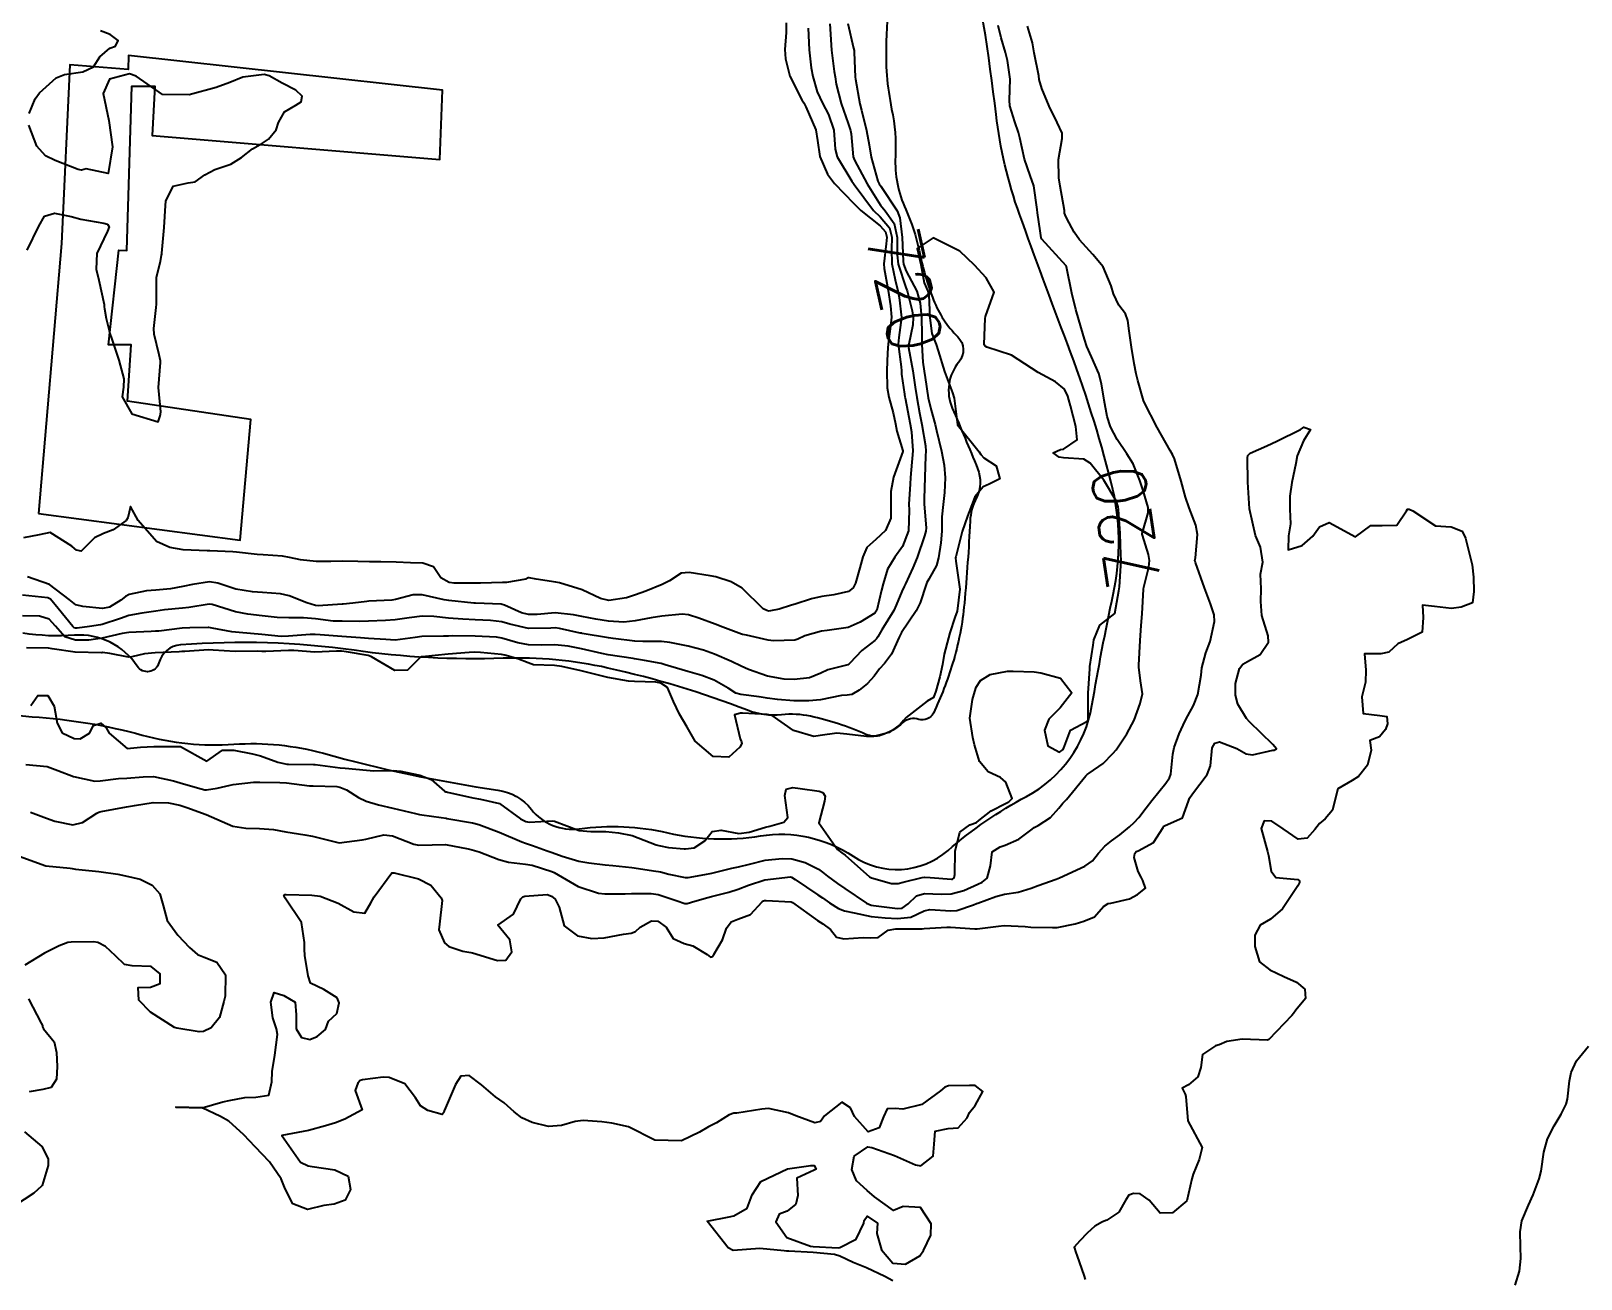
# Model space of a CAD drawing. Header units: metres. Extents: x 318500 to 325275, y 7408834 to 7428799.
# Drawn here: x 321527.2 to 321643.6, y 7416040.5 to 7416134.2 of the extents above; entities that cross this region are included whole.
import ezdxf
from ezdxf.enums import TextEntityAlignment as Align

# ---------------------------------------------------------------- set-up
doc = ezdxf.new("R2010")
doc.units = ezdxf.units.M
doc.header["$MEASUREMENT"] = 0
for name, color, linetype in [('Cotas', 45, 'Continuous'), ('Curvas de Nivel 1m', 11, 'Continuous'), ('Curvas de Nivel 5m', 15, 'Continuous'), ('Edificações', 30, 'Continuous'), ('Hidrografia', 140, 'Continuous')]:
    doc.layers.add(name, color=color, linetype=linetype)
doc.styles.add('Style-STANDARD', font='STANDARD.shx')

msp = doc.modelspace()

# ---------------------------------------------------------------- linework, layer by layer
at = {"layer": 'Curvas de Nivel 1m', "flags": 128}
for points, elevation in [([(321583.9, 7416134.8), (321583.88, 7416134.07), (321583.8, 7416132.8), (321583.83, 7416132.09), (321584.16, 7416130.8), (321585.07, 7416129.02), (321585.21, 7416128.79), (321585.37, 7416128.49), (321586.11, 7416126.77), (321586.25, 7416125.98), (321586.41, 7416124.77), (321587, 7416123.44), (321587.53, 7416122.75), (321588.97, 7416121.23), (321589.5, 7416120.72), (321590.95, 7416119.56), (321591.34, 7416119.1), (321591.44, 7416118.7), (321591.41, 7416118.22), (321591.23, 7416116.71), (321591.24, 7416116.37), (321591.55, 7416114.7), (321591.73, 7416113.56), (321591.81, 7416112.7), (321591.7, 7416111.84), (321591.54, 7416110.7), (321591.5, 7416110.02), (321591.45, 7416108.7), (321591.48, 7416107.4), (321591.61, 7416106.7), (321591.92, 7416105.53), (321592.1, 7416104.69), (321592.2, 7416104.15), (321592.66, 7416102.68), (321592.66, 7416102.62), (321591.95, 7416100.69), (321591.75, 7416099.63), (321591.75, 7416098.69), (321591.74, 7416097.61), (321591.36, 7416096.7), (321590.63, 7416096.02), (321589.94, 7416095.41), (321589.64, 7416094.72), (321589.43, 7416093.9), (321589.09, 7416092.73), (321588.92, 7416092.39), (321588.58, 7416092.11), (321587.47, 7416091.86), (321586.57, 7416091.73), (321585.78, 7416091.56), (321584.57, 7416091.17), (321584.28, 7416091.08), (321583.36, 7416090.8), (321582.71, 7416090.66), (321582.56, 7416090.65), (321582.43, 7416090.68), (321582.17, 7416090.82), (321580.58, 7416092.36), (321579.77, 7416092.85), (321578.6, 7416093.21), (321578.19, 7416093.28), (321576.6, 7416093.54), (321576, 7416093.5), (321575.13, 7416092.91), (321574.78, 7416092.73), (321574.59, 7416092.65), (321573.36, 7416092.15), (321572.57, 7416091.86), (321571.89, 7416091.64), (321570.57, 7416091.43), (321569.95, 7416091.59), (321568.58, 7416092.25), (321566.86, 7416092.76), (321566.59, 7416092.81), (321565.13, 7416093.04), (321564.59, 7416093.14), (321564.51, 7416093.13), (321564.35, 7416093.05), (321562.89, 7416092.78), (321562.59, 7416092.78), (321560.94, 7416092.74), (321560.58, 7416092.73), (321558.97, 7416092.74), (321558.59, 7416092.8), (321557.97, 7416093.14), (321557.41, 7416093.96), (321556.6, 7416094.24), (321555.69, 7416094.26), (321554.6, 7416094.32), (321553.46, 7416094.34), (321552.6, 7416094.33), (321551.74, 7416094.36), (321550.6, 7416094.38), (321549.71, 7416094.36), (321548.6, 7416094.37), (321547.41, 7416094.48), (321546.6, 7416094.67), (321546.08, 7416094.77), (321544.61, 7416094.87), (321544.17, 7416094.89), (321542.61, 7416095.06), (321542.35, 7416095.09), (321540.61, 7416095.18), (321540.42, 7416095.18), (321538.61, 7416095.25), (321537.6, 7416095.41), (321536.62, 7416095.86), (321535.24, 7416097.44), (321534.66, 7416098.49), (321534.45, 7416097.64), (321534.34, 7416097.45), (321533.36, 7416096.74), (321532.62, 7416096.46), (321531.96, 7416096.15), (321531.31, 7416095.49), (321530.96, 7416095.15), (321530.61, 7416095.22), (321530.45, 7416095.34), (321530.26, 7416095.51), (321528.63, 7416096.54), (321527.79, 7416096.38), (321526.62, 7416096.15)], 723), ([(321587.18, 7416134.73), (321587.3, 7416132.76), (321587.5, 7416131.15), (321587.56, 7416130.75), (321587.65, 7416130.19), (321588.02, 7416128.75), (321588.55, 7416127.24), (321588.72, 7416126.73), (321588.77, 7416126.47), (321588.93, 7416124.73), (321589.02, 7416124.49), (321589.98, 7416122.72), (321590.97, 7416121.12), (321591.32, 7416120.7), (321592, 7416119.74), (321592.22, 7416118.69), (321592.23, 7416117.38), (321592.3, 7416116.69), (321592.88, 7416114.94), (321592.98, 7416114.68), (321593.36, 7416113.17), (321593.42, 7416112.67), (321593.4, 7416112.13), (321593.09, 7416110.68), (321593.08, 7416110.42), (321593.39, 7416108.67), (321593.57, 7416107.45), (321593.69, 7416106.67), (321593.9, 7416105.52), (321594.07, 7416104.66), (321594.34, 7416103.04), (321594.37, 7416102.66), (321594.36, 7416102.29), (321594.3, 7416100.66), (321594.24, 7416099.09), (321594.25, 7416098.66), (321594.4, 7416096.9), (321594.38, 7416096.65), (321594.28, 7416096.3), (321593.73, 7416094.66), (321593.4, 7416093.88), (321592.84, 7416092.68), (321592.76, 7416092.5), (321592.58, 7416092.11), (321592.16, 7416091.09), (321591.97, 7416090.69), (321591.08, 7416089.24), (321590.77, 7416088.71), (321590.68, 7416088.57), (321590.54, 7416088.43), (321589.56, 7416087.68), (321588.66, 7416086.73), (321588.59, 7416086.65), (321588.51, 7416086.61), (321587.03, 7416086.23), (321586.5, 7416085.99), (321585.63, 7416085.64), (321584.49, 7416085.52), (321583.74, 7416085.54), (321582.49, 7416085.76), (321581.06, 7416086.27), (321580.51, 7416086.51), (321579.79, 7416086.85), (321578.52, 7416087.42), (321577.69, 7416087.71), (321576.53, 7416088), (321575.16, 7416088.28), (321574.53, 7416088.35), (321573.12, 7416088.35), (321572.53, 7416088.39), (321570.9, 7416088.6), (321570.54, 7416088.65), (321568.57, 7416088.97), (321568.54, 7416088.98), (321568.43, 7416089), (321566.86, 7416089.35), (321566.54, 7416089.38), (321566.21, 7416089.36), (321564.54, 7416089.34), (321563.13, 7416089.67), (321562.54, 7416089.84), (321561.69, 7416089.94), (321560.54, 7416089.99), (321559.62, 7416090.04), (321558.54, 7416090.12), (321557.44, 7416090.25), (321556.55, 7416090.27), (321555.59, 7416090.13), (321554.54, 7416089.98), (321553.81, 7416089.93), (321552.54, 7416089.88), (321551.89, 7416089.87), (321550.54, 7416089.88), (321549.88, 7416089.9), (321548.54, 7416090.06), (321547.66, 7416090.15), (321546.54, 7416090.15), (321545.68, 7416090.17), (321544.54, 7416090.3), (321543.46, 7416090.41), (321542.55, 7416090.6), (321540.78, 7416091.15), (321540.56, 7416091.17), (321539.03, 7416090.92), (321538.55, 7416090.86), (321537.22, 7416090.74), (321536.55, 7416090.64), (321535.5, 7416090.49), (321534.54, 7416090.31), (321533.9, 7416090.1), (321532.53, 7416089.64), (321532.4, 7416089.61), (321531.58, 7416089.49), (321530.66, 7416089.37), (321530.53, 7416089.36), (321530.42, 7416089.4), (321530.32, 7416089.5), (321529.23, 7416090.84), (321528.65, 7416091.53), (321528.56, 7416091.6), (321528.46, 7416091.64), (321526.56, 7416091.83)], 721), ([(321585.54, 7416134.39), (321585.62, 7416132.78), (321585.76, 7416131.43), (321585.88, 7416130.78), (321586.23, 7416129.63), (321586.61, 7416128.77), (321587.06, 7416127.93), (321587.48, 7416126.75), (321587.58, 7416125.31), (321587.71, 7416124.75), (321588.81, 7416122.91), (321588.94, 7416122.73), (321588.99, 7416122.66), (321590.44, 7416120.72), (321590.96, 7416120.23), (321591.66, 7416119.41), (321591.83, 7416118.7), (321591.81, 7416117.82), (321591.82, 7416116.7), (321592.08, 7416115.5), (321592.28, 7416114.69), (321592.37, 7416114.19), (321592.55, 7416112.68), (321592.35, 7416111.18), (321592.3, 7416110.69), (321592.52, 7416108.97), (321592.54, 7416108.68), (321592.55, 7416108.44), (321592.78, 7416106.93), (321592.81, 7416106.71), (321592.81, 7416106.68), (321592.82, 7416106.64), (321593.2, 7416104.67), (321593.3, 7416104.11), (321593.41, 7416102.67), (321593.27, 7416101.24), (321593.22, 7416100.67), (321593.19, 7416100.17), (321593.1, 7416098.67), (321593.12, 7416098.22), (321593.08, 7416096.67), (321592.63, 7416095.5), (321592.04, 7416094.69), (321591.51, 7416093.79), (321591.17, 7416092.7), (321591.06, 7416092.22), (321590.7, 7416090.71), (321590.56, 7416090.49), (321589.45, 7416089.82), (321588.55, 7416089.42), (321586.98, 7416089.19), (321586.54, 7416089.13), (321585.29, 7416088.78), (321584.77, 7416088.55), (321584.54, 7416088.47), (321582.94, 7416088.4), (321582.53, 7416088.45), (321580.92, 7416088.83), (321580.6, 7416088.9), (321580.54, 7416088.91), (321579.13, 7416089.44), (321578.55, 7416089.66), (321577.32, 7416090.12), (321576.55, 7416090.37), (321576.08, 7416090.42), (321574.55, 7416090.26), (321573.76, 7416090.14), (321572.55, 7416089.91), (321571.69, 7416089.82), (321570.55, 7416089.88), (321569.6, 7416090.03), (321568.55, 7416090.23), (321567.91, 7416090.37), (321566.55, 7416090.52), (321565.2, 7416090.4), (321564.55, 7416090.38), (321564.01, 7416090.51), (321562.73, 7416091.08), (321562.56, 7416091.15), (321562.48, 7416091.17), (321560.56, 7416091.24), (321560.43, 7416091.25), (321558.56, 7416091.43), (321558.2, 7416091.5), (321556.57, 7416091.86), (321555.88, 7416091.86), (321554.56, 7416091.51), (321554.29, 7416091.46), (321552.56, 7416091.38), (321552.4, 7416091.37), (321551.34, 7416091.23), (321550.63, 7416091.16), (321550.56, 7416091.16), (321548.76, 7416091.05), (321548.56, 7416091.07), (321547.9, 7416091.27), (321546.57, 7416091.8), (321545.93, 7416091.94), (321544.57, 7416092.04), (321543.81, 7416092.09), (321542.57, 7416092.29), (321541.21, 7416092.74), (321540.58, 7416092.84), (321539.32, 7416092.65), (321538.58, 7416092.48), (321537.67, 7416092.32), (321536.57, 7416092.22), (321535.85, 7416092.16), (321534.57, 7416091.9), (321534.27, 7416091.75), (321533.93, 7416091.46), (321533.09, 7416090.94), (321532.55, 7416090.83), (321531.07, 7416090.98), (321530.55, 7416091.12), (321530.06, 7416091.51), (321528.58, 7416092.64), (321526.92, 7416093.22)], 722), ([(321527.05, 7416127.99), (321527.51, 7416129.1), (321527.83, 7416129.55), (321529.08, 7416130.66), (321529.69, 7416130.92), (321531.09, 7416131.12), (321531.89, 7416131.5), (321532.35, 7416132.24), (321533.11, 7416132.9), (321533.53, 7416133.06), (321533.74, 7416133.47), (321533.13, 7416133.93), (321532.41, 7416134.21)], 723), ([(321527.15, 7416075.55), (321528.34, 7416075.09), (321528.98, 7416074.88), (321530.34, 7416074.61), (321531.05, 7416074.78), (321532.14, 7416075.48), (321532.27, 7416075.56), (321532.35, 7416075.57), (321532.46, 7416075.59), (321534.35, 7416075.94), (321534.96, 7416076.05), (321536.36, 7416076.27), (321537.51, 7416076.26), (321538.36, 7416076.08), (321538.88, 7416075.91), (321540.35, 7416075.37), (321542.34, 7416074.5), (321543.33, 7416074.34), (321544.34, 7416074.32), (321545.4, 7416074.24), (321546.33, 7416074.08), (321547.75, 7416073.85), (321548.33, 7416073.76), (321550.32, 7416073.24), (321552.06, 7416073.48), (321552.32, 7416073.53), (321553.68, 7416073.84), (321554.33, 7416073.77), (321555.94, 7416073.16), (321556.32, 7416073.08), (321558.32, 7416073.13), (321560.02, 7416072.81), (321560.32, 7416072.73), (321560.84, 7416072.57), (321562.31, 7416072.01), (321563.03, 7416071.79), (321564.31, 7416071.66), (321564.83, 7416071.57), (321566.3, 7416071.1), (321566.48, 7416071.02), (321568.28, 7416069.98), (321569.79, 7416069.46), (321570.28, 7416069.41), (321571.79, 7416069.43), (321572.28, 7416069.45), (321573.75, 7416069.45), (321574.28, 7416069.36), (321575.71, 7416068.9), (321576.27, 7416068.7), (321576.46, 7416068.69), (321577.03, 7416068.88), (321578, 7416069.14), (321578.28, 7416069.21), (321579.59, 7416069.54), (321580.28, 7416069.76), (321581.05, 7416070.07), (321582.29, 7416070.48), (321584.21, 7416070.69), (321584.3, 7416070.67), (321584.56, 7416070.51), (321586.28, 7416069.34), (321586.63, 7416069.11), (321587.15, 7416068.75), (321587.83, 7416068.31), (321588.26, 7416068.14), (321588.99, 7416067.99), (321590.26, 7416067.71), (321591.33, 7416067.62), (321592.25, 7416067.57), (321593.24, 7416067.68), (321594.26, 7416068.14), (321594.67, 7416068.24), (321596.26, 7416068.15), (321596.71, 7416068.18), (321597.95, 7416068.6), (321598.18, 7416068.69), (321598.27, 7416068.72), (321599.64, 7416069.22), (321600.28, 7416069.4), (321601.3, 7416069.55), (321602.29, 7416069.84), (321602.8, 7416070.04), (321604.17, 7416070.52), (321604.3, 7416070.58), (321604.41, 7416070.62), (321606.31, 7416071.5), (321606.9, 7416071.9), (321607.35, 7416072.48), (321607.81, 7416073), (321608.33, 7416073.39), (321608.94, 7416073.86), (321609.66, 7416074.45), (321610.02, 7416074.78), (321610.36, 7416075.16), (321610.92, 7416075.88), (321611.34, 7416076.43), (321612.39, 7416077.74), (321612.67, 7416078.14), (321612.77, 7416078.41), (321612.93, 7416079.9), (321613.03, 7416080.4), (321613.41, 7416081.44), (321613.86, 7416082.4), (321614.06, 7416082.79), (321614.47, 7416083.55), (321614.8, 7416084.39), (321615.05, 7416085.83), (321615.1, 7416086.38), (321615.39, 7416087.51), (321615.73, 7416088.37), (321616.06, 7416089.87), (321616.02, 7416090.37), (321615.76, 7416091.18), (321615.3, 7416092.38), (321614.62, 7416094.28), (321614.59, 7416094.39), (321614.58, 7416094.43), (321614.62, 7416094.63), (321614.78, 7416096.39), (321614.65, 7416097.09), (321614.15, 7416098.4), (321613.88, 7416099.2), (321613.55, 7416100.4), (321613.05, 7416102.08), (321612.9, 7416102.41), (321612.72, 7416102.71), (321611.74, 7416104.43), (321610.78, 7416106.32), (321610.73, 7416106.44), (321610.3, 7416107.95), (321610.17, 7416108.45), (321610.02, 7416109.24), (321609.83, 7416110.45), (321609.64, 7416111.67), (321609.55, 7416112.46), (321609.36, 7416112.95), (321608.87, 7416113.62), (321608.47, 7416114.47), (321608.3, 7416115.07), (321607.7, 7416116.48), (321606.92, 7416117.4), (321605.91, 7416118.51), (321605.52, 7416119.09), (321604.96, 7416120.12), (321604.83, 7416120.39), (321604.8, 7416120.52), (321604.78, 7416120.71), (321604.47, 7416122.53), (321604.36, 7416123.17), (321604.35, 7416124.53), (321604.62, 7416126.11), (321604.61, 7416126.53), (321604.25, 7416127.33), (321603.65, 7416128.54), (321603.09, 7416129.87), (321602.89, 7416130.55), (321602.85, 7416130.81), (321602.52, 7416132.56), (321602.38, 7416133.31), (321602.01, 7416134.56)], 721), ([(321526.91, 7416117.74), (321527.77, 7416119.55), (321528.2, 7416120.28), (321528.94, 7416120.52), (321530.2, 7416120.26), (321530.94, 7416120.07), (321532.66, 7416119.76), (321532.93, 7416119.68), (321533.05, 7416119.48), (321532.93, 7416119.17), (321532.12, 7416117.49), (321532.08, 7416116.3), (321532.28, 7416115.49), (321532.67, 7416113.67), (321532.69, 7416113.48), (321532.7, 7416113.34), (321532.84, 7416112.61), (321533.06, 7416111.71), (321533.11, 7416111.48), (321533.25, 7416111.05), (321533.79, 7416109.47), (321534.16, 7416108.07), (321534.14, 7416107.46), (321534.02, 7416106.72), (321534.75, 7416105.45), (321536.74, 7416104.86), (321536.89, 7416105.29), (321536.92, 7416105.43), (321536.94, 7416105.61), (321536.77, 7416107.43), (321536.92, 7416109.3), (321536.91, 7416109.43), (321536.81, 7416109.87), (321536.44, 7416111.43), (321536.4, 7416111.86), (321536.58, 7416113.43), (321536.6, 7416113.68), (321536.6, 7416115.43), (321536.62, 7416115.7), (321536.9, 7416116.88), (321536.99, 7416117.35), (321537, 7416117.43), (321537, 7416117.52), (321537.19, 7416119.43), (321537.29, 7416121.09), (321537.32, 7416121.42), (321537.85, 7416122.55), (321538.98, 7416122.8), (321539.51, 7416122.86), (321540.25, 7416123.38), (321540.99, 7416123.8), (321542.18, 7416124.18), (321543, 7416124.7), (321543.81, 7416125.34), (321544.57, 7416125.78), (321545.02, 7416126.08), (321545.59, 7416126.76), (321545.78, 7416127.31), (321546.22, 7416128.13), (321547.06, 7416128.63), (321547.48, 7416128.87), (321547.54, 7416129.29), (321547.07, 7416129.74), (321546.05, 7416130.28), (321545.08, 7416130.81), (321544.69, 7416130.93), (321543.08, 7416130.72), (321542.11, 7416130.33), (321541.08, 7416129.94), (321539.07, 7416129.4), (321537.07, 7416129.43), (321535.08, 7416130.79), (321534.59, 7416130.96), (321533.08, 7416130.57), (321532.61, 7416129.49), (321533.04, 7416127.48), (321533.31, 7416125.48), (321532.99, 7416123.48), (321531.33, 7416123.84), (321530.99, 7416123.75), (321530.72, 7416123.78), (321529, 7416124.47), (321528.27, 7416124.81), (321527.63, 7416125.55), (321527.03, 7416127.13)], 723), ([(321527.17, 7416083.55), (321527.69, 7416084.31), (321528.46, 7416084.3), (321528.93, 7416083.52), (321529.15, 7416082.24), (321529.53, 7416081.51), (321530.42, 7416081.08), (321530.87, 7416081.05), (321531.58, 7416081.49), (321531.87, 7416082.05), (321532.44, 7416082.23), (321532.83, 7416081.87), (321533.06, 7416081.47), (321534.41, 7416080.34), (321535.42, 7416080.43), (321536.42, 7416080.47), (321537.35, 7416080.48), (321538.42, 7416080.48), (321540.4, 7416079.37), (321541.57, 7416080.2), (321542.41, 7416080.21), (321543.81, 7416079.93), (321544.41, 7416079.79), (321545.73, 7416079.3), (321546.4, 7416079.16), (321546.53, 7416079.15), (321548.4, 7416079.14), (321548.52, 7416079.14), (321550.39, 7416078.89), (321550.78, 7416078.85), (321552.39, 7416078.7), (321552.93, 7416078.66), (321554.39, 7416078.67), (321554.95, 7416078.62), (321556.39, 7416078.33), (321557.24, 7416078), (321558.24, 7416077.13), (321558.33, 7416077.08), (321558.38, 7416077.07), (321558.45, 7416077.06), (321560.37, 7416076.64), (321560.93, 7416076.53), (321562.37, 7416076.2), (321563.93, 7416075.06), (321564.35, 7416074.85), (321564.59, 7416074.8), (321566.35, 7416074.9), (321566.5, 7416074.87), (321568.34, 7416074.17), (321569.23, 7416074.1), (321570.34, 7416074.09), (321571.3, 7416073.99), (321572.33, 7416073.81), (321574.13, 7416073.11), (321574.32, 7416073.04), (321575.06, 7416072.91), (321576.22, 7416072.8), (321576.32, 7416072.79), (321576.99, 7416072.88), (321577.79, 7416073.4), (321578.34, 7416074.09), (321579, 7416074.2), (321580.34, 7416073.95), (321581.11, 7416074.06), (321582.34, 7416074.43), (321582.66, 7416074.49), (321583.71, 7416074.8), (321584.01, 7416075.14), (321583.78, 7416076.8), (321583.9, 7416077.28), (321584.39, 7416077.4), (321584.94, 7416077.34), (321586.38, 7416077.12), (321586.65, 7416077.02), (321586.83, 7416076.75), (321586.76, 7416076.37), (321586.35, 7416074.76), (321587.75, 7416072.74), (321588.08, 7416072.49), (321588.32, 7416072.32), (321590.14, 7416070.71), (321590.3, 7416070.63), (321591.81, 7416070.2), (321592.29, 7416070.19), (321592.67, 7416070.3), (321594.09, 7416070.65), (321594.3, 7416070.68), (321594.7, 7416070.65), (321596.3, 7416070.52), (321596.39, 7416070.53), (321596.5, 7416070.63), (321596.55, 7416070.88), (321596.58, 7416072.63), (321596.93, 7416074.04), (321597.68, 7416074.61), (321598.18, 7416074.77), (321598.35, 7416074.93), (321599.29, 7416075.66), (321600.37, 7416076.2), (321600.61, 7416076.33), (321600.86, 7416076.57), (321600.39, 7416077.81), (321599.98, 7416078.16), (321599.05, 7416078.59), (321598.41, 7416079.36), (321598.03, 7416080.61), (321597.9, 7416081.15), (321597.67, 7416082.61), (321597.87, 7416084), (321598.05, 7416084.61), (321598.16, 7416084.93), (321598.49, 7416085.43), (321599.2, 7416085.89), (321600.5, 7416086.13), (321600.93, 7416086.14), (321602.5, 7416086.08), (321603.02, 7416086.02), (321604.5, 7416085.62), (321605.35, 7416084.51), (321604.47, 7416083.39), (321603.62, 7416082.53), (321603.28, 7416081.7), (321603.53, 7416080.53), (321604.42, 7416080.06), (321604.69, 7416080.26), (321604.79, 7416080.51), (321605.25, 7416081.71), (321606.46, 7416082.36), (321606.54, 7416082.41), (321606.56, 7416082.49), (321606.56, 7416084.41), (321606.56, 7416084.49), (321606.68, 7416086.32), (321606.69, 7416086.49), (321606.93, 7416088.09), (321607, 7416088.49), (321607.45, 7416089.59), (321608.56, 7416090.47), (321608.88, 7416092.17), (321608.91, 7416092.47), (321609.03, 7416094.05), (321609.04, 7416094.46), (321609.03, 7416094.87), (321608.97, 7416096.47), (321608.85, 7416098.28), (321608.83, 7416098.47), (321608.68, 7416098.91), (321607.73, 7416100.48), (321606.71, 7416101.76), (321606.25, 7416102.04), (321604.72, 7416102.15), (321604.38, 7416102.19), (321603.94, 7416102.53), (321604.48, 7416102.77), (321604.72, 7416102.81), (321605.75, 7416103.49), (321605.63, 7416104.51), (321605.24, 7416106.05), (321605.12, 7416106.51), (321605.04, 7416106.78), (321604.79, 7416107.31), (321604.12, 7416107.85), (321602.8, 7416108.55), (321600.82, 7416109.85), (321598.96, 7416110.46), (321598.83, 7416110.53), (321598.77, 7416110.6), (321598.76, 7416110.67), (321598.82, 7416112.6), (321598.86, 7416112.76), (321599.5, 7416114.59), (321598.9, 7416115.67), (321598.02, 7416116.61), (321596.93, 7416117.67), (321594.94, 7416118.65), (321593.72, 7416117.87), (321594.01, 7416116.66), (321594.26, 7416115.29), (321594.53, 7416114.66), (321594.6, 7416114.38), (321594.68, 7416112.65), (321594.84, 7416111.47), (321595.15, 7416110.65), (321595.3, 7416110.17), (321595.77, 7416108.64), (321596.39, 7416107.03), (321596.5, 7416106.63), (321596.75, 7416104.63), (321598.37, 7416102.61), (321598.51, 7416102.4), (321598.72, 7416102.15), (321599.66, 7416101.54), (321599.94, 7416100.58), (321599.12, 7416100.16), (321598.69, 7416099.97), (321598.06, 7416099.23), (321597.82, 7416098.61), (321597.51, 7416097.76), (321597.11, 7416096.62), (321596.62, 7416094.71), (321596.61, 7416094.64), (321596.62, 7416094.39), (321596.89, 7416092.63), (321596.93, 7416092.28), (321596.72, 7416090.63), (321596.56, 7416090.16), (321596.17, 7416089.01), (321596.07, 7416088.63), (321595.76, 7416087.4), (321595.63, 7416086.64), (321595.42, 7416085.72), (321595.13, 7416084.64), (321594.96, 7416084.16), (321594.47, 7416083.88), (321592.89, 7416082.67), (321592.69, 7416082.44), (321592.45, 7416082.12), (321591.62, 7416081.52), (321590.44, 7416081.24), (321589.92, 7416081.23), (321588.44, 7416081.4), (321587.7, 7416081.48), (321586.44, 7416081.31), (321585.96, 7416081.24), (321584.44, 7416081.67), (321582.83, 7416082.81), (321582.46, 7416082.88), (321580.61, 7416082.98), (321580.46, 7416082.98), (321580.02, 7416082.85), (321580.43, 7416081.05), (321580.54, 7416080.84), (321580.57, 7416080.7), (321580.42, 7416080.43), (321579.58, 7416079.69), (321578.41, 7416079.72), (321577.05, 7416080.88), (321576.45, 7416081.92), (321575.89, 7416082.9), (321575.42, 7416083.85), (321574.98, 7416084.91), (321574.48, 7416085.23), (321574.11, 7416085.3), (321572.49, 7416085.35), (321572.06, 7416085.38), (321570.49, 7416085.65), (321569.6, 7416085.88), (321568.5, 7416086.15), (321567.04, 7416086.49), (321566.5, 7416086.56), (321564.93, 7416086.61), (321564.51, 7416086.75), (321563.74, 7416087.06), (321562.77, 7416087.33), (321562.51, 7416087.38), (321560.94, 7416087.53), (321560.51, 7416087.55), (321560.09, 7416087.54), (321558.51, 7416087.4), (321556.56, 7416087.21), (321556.51, 7416087.2), (321556.42, 7416087.16), (321555.45, 7416086.22), (321554.5, 7416086.19), (321552.75, 7416087.21), (321552.58, 7416087.28), (321552.51, 7416087.3), (321550.87, 7416087.59), (321550.51, 7416087.63), (321550.13, 7416087.63), (321548.51, 7416087.56), (321546.91, 7416087.68), (321546.51, 7416087.69), (321544.81, 7416087.61), (321544.51, 7416087.62), (321544.2, 7416087.63), (321542.51, 7416087.6), (321540.86, 7416087.71), (321540.51, 7416087.73), (321538.74, 7416087.62), (321538.51, 7416087.61), (321538.32, 7416087.59), (321536.51, 7416087.51), (321535.72, 7416087.43), (321534.76, 7416087.2), (321534.51, 7416087.19), (321533.1, 7416087.47), (321532.56, 7416087.53), (321532.51, 7416087.52), (321532.47, 7416087.52), (321530.51, 7416087.56), (321528.78, 7416087.8), (321528.51, 7416087.85), (321526.85, 7416087.89)], 719), ([(321591.9, 7416040.38), (321591.29, 7416040.69), (321589.91, 7416041.36), (321588.93, 7416041.74), (321587.91, 7416042.22), (321587.53, 7416042.35), (321585.92, 7416042.49), (321584.1, 7416042.59), (321583.92, 7416042.6), (321583.75, 7416042.62), (321581.92, 7416042.81), (321579.92, 7416042.66), (321579.54, 7416042.84), (321577.95, 7416044.86), (321579.62, 7416045.18), (321579.96, 7416045.24), (321580.95, 7416045.84), (321581.34, 7416046.82), (321581.99, 7416047.83), (321584, 7416048.78), (321585.75, 7416049.02), (321586, 7416049.02), (321586.14, 7416048.76), (321586, 7416048.68), (321584.69, 7416048.08), (321584.76, 7416046.77), (321584.61, 7416046.14), (321583.96, 7416045.61), (321583.36, 7416045.39), (321583.12, 7416044.79), (321583.93, 7416043.62), (321585.72, 7416042.97), (321585.92, 7416042.95), (321587.79, 7416042.86), (321587.92, 7416042.87), (321589.14, 7416043.5), (321589.72, 7416044.7), (321589.74, 7416044.91), (321589.96, 7416045.23), (321590.74, 7416044.69), (321590.7, 7416043.93), (321591.06, 7416042.69), (321591.91, 7416041.69), (321592.86, 7416041.62), (321593.92, 7416042.26), (321594.19, 7416042.65), (321594.76, 7416043.81), (321594.78, 7416044.64), (321593.97, 7416045.87), (321592.68, 7416045.95), (321591.96, 7416045.65), (321590.52, 7416046.69), (321589.98, 7416047.15), (321589.17, 7416047.89), (321588.82, 7416048.72), (321588.99, 7416049.74), (321590.03, 7416050.42), (321590.33, 7416050.39), (321592.02, 7416049.78), (321593.6, 7416049.07), (321594.01, 7416049.01), (321594.92, 7416049.74), (321595, 7416050.64), (321595.08, 7416051.6), (321596.05, 7416051.82), (321596.81, 7416051.86), (321597.49, 7416052.61), (321597.65, 7416053.02), (321598.07, 7416053.53), (321598.65, 7416054.59), (321598.09, 7416055.04), (321597.65, 7416055.04), (321596.09, 7416055), (321595.8, 7416054.91), (321595.47, 7416054.63), (321594.07, 7416053.61), (321592.65, 7416053.25), (321592.07, 7416053.3), (321591.47, 7416053.28), (321591.19, 7416052.69), (321590.87, 7416051.87), (321590.04, 7416051.56), (321589.01, 7416052.72), (321588.72, 7416053.37), (321588.07, 7416053.78), (321586.76, 7416052.75), (321586.47, 7416052.33), (321586.05, 7416052.23), (321584.62, 7416052.77), (321584.06, 7416052.98), (321582.56, 7416053.3), (321582.06, 7416053.27), (321580.19, 7416052.97), (321580.06, 7416052.96), (321579.95, 7416052.95), (321579.6, 7416052.84), (321578.67, 7416052.23), (321578.05, 7416051.93), (321577.37, 7416051.54), (321576.03, 7416050.89), (321574.03, 7416050.92), (321572.05, 7416051.94), (321570.8, 7416052.21), (321570.05, 7416052.3), (321568.64, 7416052.4), (321568.05, 7416052.33), (321567.01, 7416052.04), (321566.04, 7416051.95), (321564.81, 7416052.27), (321564.05, 7416052.62), (321563.47, 7416053.06), (321562.72, 7416053.73), (321562.07, 7416054.19), (321561.02, 7416055.09), (321560.09, 7416055.78), (321559.47, 7416055.73), (321559.05, 7416055.12), (321558.3, 7416053.36), (321558.22, 7416053.13), (321558.18, 7416053.01), (321558.06, 7416052.87), (321556.99, 7416053.15), (321556.43, 7416053.52), (321556.07, 7416054.12), (321555.26, 7416055.17), (321554.09, 7416055.63), (321553.62, 7416055.65), (321552.08, 7416055.46), (321551.9, 7416055.4), (321551.72, 7416055.22), (321551.52, 7416054.67), (321552.06, 7416053.21), (321550.76, 7416052.52), (321550.04, 7416052.24), (321549.29, 7416052), (321548.03, 7416051.66), (321546.03, 7416051.29), (321547.43, 7416049.27), (321548, 7416049), (321548.31, 7416048.95), (321549.99, 7416048.71), (321550.99, 7416048.22), (321551.18, 7416047.22), (321550.78, 7416046.42), (321549.96, 7416046.12), (321549.18, 7416046.02), (321547.95, 7416045.74), (321546.84, 7416046.15), (321546.26, 7416047.29), (321545.98, 7416048.03), (321545.1, 7416049.3), (321544.02, 7416050.43), (321543.17, 7416051.33), (321542.04, 7416052.37), (321541.42, 7416052.72), (321540.05, 7416053.37), (321538.05, 7416053.4), (321540.05, 7416053.37), (321541.6, 7416053.81), (321542.06, 7416053.91), (321543.25, 7416054.14), (321544.06, 7416054.15), (321545.05, 7416054.32), (321545.28, 7416055.3), (321545.3, 7416056.09), (321545.5, 7416057.3), (321545.69, 7416058.86), (321545.62, 7416059.3), (321545.34, 7416060.11), (321545.19, 7416061.3), (321545.45, 7416062.02), (321546.17, 7416061.8), (321547.03, 7416061.28), (321547.1, 7416060.33), (321547.1, 7416059.28), (321547.49, 7416058.64), (321548.12, 7416058.5), (321548.67, 7416058.71), (321549.3, 7416059.25), (321549.53, 7416059.86), (321550.15, 7416060.45), (321550.33, 7416061.24), (321550.17, 7416061.62), (321549.17, 7416062.25), (321548.18, 7416062.71), (321548, 7416063.26), (321547.74, 7416064.8), (321547.72, 7416065.27), (321547.73, 7416065.76), (321547.5, 7416067.27), (321546.27, 7416069.1), (321546.16, 7416069.29), (321546.27, 7416069.36), (321546.34, 7416069.36), (321548.27, 7416069.32), (321548.89, 7416069.25), (321550.26, 7416068.73), (321551.42, 7416068.06), (321552.25, 7416067.96), (321552.71, 7416068.75), (321552.96, 7416069.2), (321554.29, 7416070.99), (321554.46, 7416071.01), (321556.29, 7416070.55), (321557.21, 7416070.07), (321557.99, 7416069.13), (321558.05, 7416068.92), (321557.86, 7416067.14), (321557.81, 7416066.71), (321558.23, 7416065.74), (321558.56, 7416065.46), (321559.6, 7416065.11), (321560.22, 7416065.01), (321560.33, 7416064.99), (321562.21, 7416064.42), (321562.84, 7416064.44), (321563.3, 7416065.06), (321563.14, 7416065.98), (321562.24, 7416067.08), (321563.42, 7416067.89), (321563.96, 7416069.05), (321564.12, 7416069.2), (321564.27, 7416069.25), (321565.94, 7416069.36), (321566.27, 7416069.24), (321566.54, 7416069.02), (321566.85, 7416068.42), (321567.21, 7416067.01), (321568.23, 7416066.27), (321569.31, 7416066.06), (321570.23, 7416066.12), (321571.68, 7416066.4), (321572.24, 7416066.47), (321572.58, 7416066.6), (321572.92, 7416066.93), (321573.78, 7416067.39), (321574.25, 7416067.36), (321574.88, 7416066.91), (321575.41, 7416066.08), (321576.23, 7416065.69), (321576.87, 7416065.53), (321577.95, 7416064.86), (321578.22, 7416064.67), (321578.36, 7416064.72), (321578.46, 7416064.86), (321579.11, 7416065.97), (321579.42, 7416066.85), (321579.77, 7416067.32), (321580.25, 7416067.52), (321581.2, 7416067.88), (321582.08, 7416068.81), (321582.19, 7416068.89), (321582.27, 7416068.92), (321582.39, 7416068.93), (321584.27, 7416068.82), (321584.37, 7416068.78), (321586.25, 7416067.42), (321586.65, 7416067.16), (321587.21, 7416066.75), (321587.67, 7416066.18), (321588.23, 7416066.04), (321589.68, 7416066.15), (321590.23, 7416066.11), (321590.79, 7416066.14), (321591.54, 7416066.69), (321592.13, 7416066.79), (321592.24, 7416066.79), (321594.09, 7416066.8), (321594.24, 7416066.81), (321595.96, 7416066.92), (321596.24, 7416066.91), (321598.05, 7416066.8), (321598.24, 7416066.8), (321599.83, 7416066.99), (321600.25, 7416067.04), (321601.84, 7416066.96), (321602.25, 7416066.93), (321603.88, 7416066.89), (321604.25, 7416066.9), (321605.59, 7416067.16), (321606.25, 7416067.37), (321607.04, 7416067.7), (321607.71, 7416068.48), (321608.06, 7416068.69), (321608.27, 7416068.73), (321609.68, 7416069.05), (321610.28, 7416069.37), (321610.87, 7416069.85), (321610.68, 7416070.43), (321610.54, 7416070.67), (321610.31, 7416071.11), (321610.02, 7416072.14), (321610.07, 7416072.44), (321610.18, 7416072.59), (321610.32, 7416072.66), (321611.48, 7416073.28), (321612.21, 7416074.41), (321612.26, 7416074.5), (321612.35, 7416074.56), (321613.64, 7416075.12), (321614.09, 7416076.39), (321614.17, 7416076.61), (321614.39, 7416076.92), (321615.49, 7416078.37), (321615.74, 7416079.04), (321615.88, 7416080.37), (321616.07, 7416080.73), (321616.44, 7416080.83), (321617.73, 7416080.34), (321618.42, 7416079.94), (321618.9, 7416079.85), (321620.43, 7416080.2), (321620.52, 7416080.21), (321620.71, 7416080.31), (321620.43, 7416080.63), (321618.69, 7416082.33), (321618.46, 7416082.58), (321617.8, 7416083.67), (321617.63, 7416084.34), (321617.62, 7416085.21), (321617.92, 7416086.34), (321618.18, 7416086.67), (321618.52, 7416086.87), (321619.47, 7416087.38), (321620.11, 7416088.31), (321620.08, 7416088.78), (321619.6, 7416090.32), (321619.53, 7416091.36), (321619.56, 7416092.32), (321619.5, 7416093.42), (321619.69, 7416094.32), (321619.5, 7416095.45), (321619.12, 7416096.33), (321618.67, 7416098.33), (321618.55, 7416100.33), (321618.52, 7416102.14), (321618.56, 7416102.33), (321618.72, 7416102.5), (321619.99, 7416103.06), (321620.74, 7416103.41), (321622.52, 7416104.28), (321622.65, 7416104.38), (321622.75, 7416104.45), (321623.25, 7416104.27), (321622.74, 7416103.42), (321622.27, 7416102.29), (321622.15, 7416101.72), (321621.86, 7416100.29), (321621.71, 7416099.27), (321621.71, 7416098.29), (321621.75, 7416097.19), (321621.62, 7416096.3), (321621.58, 7416095.25), (321622.63, 7416095.56), (321623.44, 7416096.27), (321623.93, 7416096.98), (321624.66, 7416097.3), (321626.64, 7416096.23), (321627.79, 7416097.08), (321628.65, 7416097.06), (321629.74, 7416097.1), (321630.48, 7416098.17), (321630.55, 7416098.3), (321630.67, 7416098.29), (321630.94, 7416098.17), (321632.65, 7416097.04), (321633.82, 7416096.97), (321634.65, 7416096.64), (321634.9, 7416096.12), (321635.24, 7416094.72), (321635.4, 7416094.11), (321635.51, 7416093.2), (321635.53, 7416092.11), (321635.42, 7416091.26), (321634.57, 7416090.94), (321633.85, 7416090.85), (321632.57, 7416091), (321631.66, 7416091.08), (321631.73, 7416090.16), (321631.65, 7416089.06), (321630.54, 7416088.51), (321629.83, 7416088.18), (321629.15, 7416087.57), (321628.53, 7416087.44), (321627.31, 7416087.43), (321627.41, 7416086.22), (321627.39, 7416085.32), (321627.12, 7416084.22), (321627.22, 7416082.97), (321628.47, 7416082.82), (321629, 7416082.73), (321629.04, 7416082.19), (321628.88, 7416081.76), (321628.45, 7416081.21), (321627.71, 7416080.94), (321627.81, 7416080.21), (321627.54, 7416079.09), (321626.87, 7416078.22), (321626.4, 7416077.94), (321625.32, 7416077.31), (321625.03, 7416076.24), (321624.9, 7416075.71), (321624.36, 7416075.05), (321623.93, 7416074.69), (321623.59, 7416074.26), (321623.01, 7416073.6), (321622.34, 7416073.52), (321621.22, 7416074.3), (321620.36, 7416074.87), (321619.77, 7416074.9), (321619.56, 7416074.32), (321620.03, 7416072.61), (321620.11, 7416072.31), (321620.31, 7416071.12), (321620.66, 7416070.66), (321622.3, 7416070.5), (321622.43, 7416070.41), (321622.43, 7416070.28), (321622.3, 7416070.02), (321621.16, 7416068.3), (321620.26, 7416067.53), (321619.49, 7416067.08), (321619.09, 7416066.32), (321619.09, 7416065.46), (321619.43, 7416064.32), (321620.21, 7416063.72), (321621.27, 7416063.22), (321622.2, 7416062.8), (321622.83, 7416062.27), (321622.88, 7416061.57), (321622.17, 7416060.68), (321621.99, 7416060.45), (321621.86, 7416060.28), (321620.14, 7416058.48), (321620.02, 7416058.44), (321618.14, 7416058.52), (321616.98, 7416058.35), (321616.41, 7416058.08), (321616.13, 7416058.01), (321615.15, 7416057.35), (321615.03, 7416056.38), (321614.79, 7416055.69), (321614.09, 7416055.09), (321613.63, 7416054.84), (321613.85, 7416054.38), (321613.91, 7416054.22), (321614.06, 7416052.38), (321615.13, 7416050.37), (321614.9, 7416049.49), (321614.44, 7416048.38), (321614.35, 7416048.03), (321613.98, 7416046.38), (321612.89, 7416045.47), (321611.97, 7416045.45), (321611.14, 7416046.42), (321610.46, 7416046.91), (321609.98, 7416046.93), (321609.61, 7416046.81), (321609.4, 7416046.45), (321608.87, 7416045.54), (321607.96, 7416044.93), (321607.63, 7416044.79), (321607.06, 7416044.47), (321606.48, 7416043.95), (321605.93, 7416043.37), (321605.51, 7416042.91), (321605.64, 7416042.49), (321605.72, 7416042.29), (321605.91, 7416041.72), (321606.23, 7416040.81), (321606.33, 7416040.48)], 722), ([(321526.3, 7416072.24), (321528.29, 7416071.53), (321530.13, 7416071.34), (321530.29, 7416071.32), (321530.52, 7416071.27), (321532.29, 7416071.1), (321533.71, 7416070.89), (321534.28, 7416070.78), (321535.38, 7416070.53), (321536.28, 7416070.08), (321536.85, 7416069.41), (321537.12, 7416068.55), (321537.41, 7416067.41), (321538.22, 7416066.33), (321539.1, 7416065.39), (321539.69, 7416064.86), (321540.2, 7416064.67), (321541.13, 7416064.29), (321541.79, 7416063.35), (321541.77, 7416061.75), (321541.67, 7416061.35), (321541.34, 7416060.15), (321540.72, 7416059.36), (321540.13, 7416059.1), (321539.82, 7416059.06), (321538.13, 7416059.33), (321537.96, 7416059.4), (321536.15, 7416060.55), (321535.29, 7416061.43), (321535.23, 7416062.38), (321536.17, 7416062.41), (321536.89, 7416062.7), (321536.88, 7416063.41), (321536.2, 7416063.96), (321534.78, 7416064.02), (321534.2, 7416064.13), (321533.52, 7416064.77), (321532.78, 7416065.47), (321532.21, 7416065.76), (321531.88, 7416065.82), (321530.21, 7416065.8), (321529.96, 7416065.76), (321529.29, 7416065.51), (321528.2, 7416064.96), (321526.72, 7416064.08)], 722), ([(321526.99, 7416061.55), (321527.96, 7416059.71), (321528.04, 7416059.53), (321528.05, 7416059.45), (321528.13, 7416059.3), (321528.92, 7416058.32), (321529.09, 7416057.52), (321529.14, 7416056.47), (321529.11, 7416055.51), (321528.71, 7416054.88), (321528.07, 7416054.74), (321527.05, 7416054.56)], 722), ([(321638.64, 7416040.05), (321638.95, 7416041.09), (321639.05, 7416042.05), (321639.03, 7416042.95), (321639.01, 7416044.05), (321639.13, 7416044.88), (321639.62, 7416046.05), (321639.99, 7416046.84), (321640.43, 7416048.03), (321640.58, 7416048.6), (321640.78, 7416050.03), (321641.05, 7416051.02), (321641.55, 7416052.02), (321642.07, 7416052.89), (321642.45, 7416053.63), (321642.56, 7416054.01), (321642.72, 7416055.39), (321642.84, 7416056), (321643.24, 7416056.88), (321644.14, 7416057.99)], 722), ([(321526.7, 7416051.55), (321528.01, 7416050.46), (321528.48, 7416049.52), (321528.48, 7416049.03), (321528.02, 7416047.53), (321527.97, 7416047.47), (321527.39, 7416046.96), (321525.95, 7416046)], 722)]:
    msp.add_lwpolyline(points, dxfattribs=dict(at, elevation=elevation))
at = {"layer": 'Curvas de Nivel 5m', "elevation": 720, "flags": 128}
for points in [[(321588.51, 7416134.74), (321588.95, 7416132.9), (321588.99, 7416132.73), (321588.99, 7416132.61), (321589.08, 7416130.73), (321589.1, 7416130.58), (321589.43, 7416128.73), (321589.54, 7416128.25), (321589.93, 7416126.72), (321590.11, 7416125.64), (321590.26, 7416124.72), (321590.78, 7416122.92), (321590.88, 7416122.71), (321590.99, 7416122.53), (321592.23, 7416120.69), (321592.43, 7416120.17), (321592.6, 7416118.69), (321592.68, 7416116.92), (321592.7, 7416116.68), (321592.9, 7416116.17), (321593.69, 7416114.67), (321593.96, 7416113.75), (321594.05, 7416112.66), (321594.08, 7416111.42), (321594.07, 7416110.66), (321594.14, 7416109.33), (321594.25, 7416108.66), (321594.32, 7416108.18), (321594.56, 7416106.65), (321594.77, 7416105.72), (321595.07, 7416104.65), (321595.19, 7416104.2), (321595.56, 7416102.64), (321595.76, 7416101.59), (321595.82, 7416100.64), (321595.78, 7416099.54), (321595.69, 7416098.64), (321595.59, 7416097.71), (321595.57, 7416096.64), (321595.5, 7416095.77), (321595.33, 7416094.64), (321595.19, 7416094.07), (321594.6, 7416093.03), (321594.46, 7416092.79), (321594.4, 7416092.65), (321593.95, 7416091.27), (321593.65, 7416090.66), (321592.54, 7416089.03), (321592.37, 7416088.68), (321591.81, 7416087.4), (321591.27, 7416086.7), (321590.91, 7416086.3), (321590.5, 7416085.76), (321589.99, 7416085.21), (321589.38, 7416084.72), (321588.81, 7416084.39), (321588.48, 7416084.34), (321588.04, 7416084.3), (321586.47, 7416083.99), (321585.6, 7416083.9), (321584.47, 7416083.92), (321583.25, 7416084.02), (321582.47, 7416084.12), (321581.86, 7416084.2), (321580.48, 7416084.39), (321580.11, 7416084.48), (321579.53, 7416084.85), (321578.49, 7416085.47), (321577.56, 7416085.81), (321576.5, 7416086.11), (321574.8, 7416086.62), (321574.51, 7416086.7), (321573.26, 7416086.94), (321572.51, 7416087.05), (321572.39, 7416087.08), (321570.52, 7416087.36), (321570.04, 7416087.45), (321568.52, 7416087.82), (321567.52, 7416088.02), (321566.53, 7416088.11), (321565.49, 7416088.08), (321564.53, 7416088.1), (321563.73, 7416088.26), (321562.53, 7416088.62), (321562.13, 7416088.69), (321560.53, 7416088.76), (321558.87, 7416088.79), (321558.53, 7416088.77), (321558.15, 7416088.76), (321556.53, 7416088.74), (321556.03, 7416088.67), (321554.52, 7416088.47), (321553.83, 7416088.51), (321552.52, 7416088.6), (321551.94, 7416088.63), (321550.53, 7416088.75), (321548.91, 7416088.87), (321548.53, 7416088.89), (321548.14, 7416088.88), (321546.52, 7416088.76), (321545.98, 7416088.75), (321544.53, 7416088.88), (321542.82, 7416089.05), (321542.53, 7416089.06), (321542.27, 7416089.09), (321540.8, 7416089.37), (321540.53, 7416089.41), (321540.48, 7416089.42), (321539.11, 7416089.39), (321538.53, 7416089.36), (321536.79, 7416089.15), (321536.53, 7416089.13), (321536.21, 7416089.11), (321534.53, 7416089.04), (321534.04, 7416088.97), (321532.52, 7416088.61), (321531.54, 7416088.47), (321530.52, 7416088.46), (321529.72, 7416088.71), (321529.03, 7416089.52), (321528.54, 7416090.03), (321527.83, 7416090.26), (321526.54, 7416090.29)], [(321526.81, 7416079.13), (321528.39, 7416078.97), (321529.21, 7416078.69), (321530.38, 7416078.23), (321531.97, 7416077.89), (321532.38, 7416077.91), (321533.76, 7416078.08), (321534.38, 7416078.1), (321535.6, 7416078.21), (321536.38, 7416078.24), (321537.88, 7416077.91), (321538.38, 7416077.75), (321539.69, 7416077.38), (321540.23, 7416077.23), (321540.37, 7416077.22), (321541.16, 7416077.36), (321542.13, 7416077.59), (321542.37, 7416077.64), (321543.9, 7416077.8), (321544.38, 7416077.81), (321545.88, 7416077.79), (321546.38, 7416077.76), (321548.1, 7416077.54), (321548.37, 7416077.52), (321550.15, 7416077.47), (321550.37, 7416077.43), (321550.87, 7416077.23), (321551.79, 7416076.65), (321552.36, 7416076.39), (321553.27, 7416076.11), (321554.36, 7416075.85), (321556.07, 7416075.45), (321556.35, 7416075.38), (321556.53, 7416075.34), (321557.99, 7416075.14), (321558.35, 7416075.09), (321558.4, 7416075.08), (321560.34, 7416074.75), (321560.82, 7416074.62), (321562.33, 7416074.04), (321564.05, 7416073.33), (321564.32, 7416073.23), (321564.84, 7416073.04), (321565.95, 7416072.66), (321566.32, 7416072.53), (321567.08, 7416072.24), (321568.31, 7416071.88), (321569.08, 7416071.76), (321570.31, 7416071.6), (321570.88, 7416071.54), (321572.3, 7416071.41), (321574.1, 7416071.12), (321574.3, 7416071.09), (321574.45, 7416071.07), (321575.09, 7416070.91), (321576.3, 7416070.65), (321576.53, 7416070.66), (321577.78, 7416070.87), (321578.3, 7416070.98), (321579.81, 7416071.34), (321580.31, 7416071.44), (321581.13, 7416071.65), (321582.31, 7416071.95), (321583.59, 7416072.08), (321584.31, 7416072.04), (321585.32, 7416071.78), (321586.31, 7416071.27), (321586.61, 7416071.06), (321587, 7416070.75), (321587.74, 7416070.19), (321588.29, 7416069.81), (321589.92, 7416068.71), (321590.27, 7416068.57), (321590.44, 7416068.54), (321592.26, 7416068.31), (321592.59, 7416068.35), (321593.04, 7416068.67), (321593.67, 7416069.27), (321594.28, 7416069.44), (321595.52, 7416069.4), (321596.28, 7416069.41), (321597.24, 7416069.66), (321598.29, 7416070.14), (321598.6, 7416070.29), (321598.97, 7416070.59), (321599.24, 7416071.52), (321599.36, 7416072.58), (321599.95, 7416072.95), (321600.33, 7416073.07), (321601.37, 7416073.53), (321602.35, 7416074.28), (321602.5, 7416074.39), (321602.81, 7416074.54), (321603.73, 7416075.16), (321604.37, 7416075.86), (321604.67, 7416076.22), (321604.93, 7416076.51), (321606.4, 7416078.29), (321606.5, 7416078.39), (321606.65, 7416078.49), (321607.69, 7416079.2), (321608.42, 7416079.95), (321608.66, 7416080.24), (321608.82, 7416080.46), (321609.48, 7416081.42), (321610.02, 7416082.45), (321610.47, 7416083.71), (321610.65, 7416084.44), (321610.49, 7416085.41), (321610.37, 7416086.44), (321610.38, 7416086.58), (321610.47, 7416088.44), (321610.55, 7416089.57), (321610.62, 7416090.44), (321610.73, 7416092.29), (321610.75, 7416092.44), (321611.11, 7416093.93), (321611.16, 7416094.43), (321611.09, 7416094.9), (321610.64, 7416096.35), (321610.62, 7416096.42), (321610.62, 7416096.44), (321610.62, 7416096.46), (321610.64, 7416096.55), (321611.07, 7416098.03), (321611.06, 7416098.43), (321610.69, 7416099.69), (321610.45, 7416100.44), (321609.95, 7416101.69), (321609.48, 7416102.46), (321608.74, 7416103.52), (321608.24, 7416104.48), (321608, 7416105.24), (321607.77, 7416106.48), (321607.57, 7416107.7), (321607.37, 7416108.48), (321606.82, 7416109.74), (321606.47, 7416110.5), (321606.28, 7416111.06), (321605.87, 7416112.5), (321605.65, 7416113.29), (321605.35, 7416114.51), (321604.95, 7416116.48), (321604.93, 7416116.52), (321604.91, 7416116.55), (321603.09, 7416118.55), (321603.04, 7416118.65), (321602.95, 7416119.19), (321602.75, 7416120.55), (321602.73, 7416120.78), (321602.48, 7416122.56), (321602.22, 7416123.34), (321601.78, 7416124.56), (321601.44, 7416126.16), (321601.34, 7416126.57), (321601.05, 7416127.37), (321600.69, 7416128.58), (321600.66, 7416128.99), (321600.72, 7416130.58), (321600.52, 7416131.98), (321600.36, 7416132.58), (321600.04, 7416133.68), (321599.82, 7416134.59)]]:
    msp.add_lwpolyline(points, dxfattribs=at)
at = {"layer": 'Edificações'}
msp.add_lwpolyline([(321527.76, 7416097.96), (321542.88, 7416095.97), (321543.69, 7416105.03), (321534.43, 7416106.41), (321534.72, 7416110.62), (321533, 7416110.62), (321533.78, 7416117.73), (321534.38, 7416117.7), (321534.76, 7416130.04), (321536.48, 7416130.04), (321536.29, 7416126.35), (321557.89, 7416124.53), (321558.08, 7416129.75), (321534.52, 7416132.34), (321534.47, 7416131.29), (321530.11, 7416131.64), (321529.47, 7416118.23)], close=True, dxfattribs=at)
at = {"layer": 'Hidrografia'}
for points in [[(321523.39, 7416083.4, 0.055718), (321527.28, 7416082.71, -0.050945), (321535.54, 7416081.34, 0.083796), (321542.42, 7416080.65, -0.084916), (321549.14, 7416079.97, 0.031837), (321562.24, 7416077.21, -0.191266), (321564.76, 7416075.76, 0.263927), (321568.35, 7416074.31, -0.08935), (321575, 7416074, 0.095885), (321581.96, 7416073.77, -0.18938), (321588.91, 7416072.25, 0.33775), (321596.05, 7416072.68, -0.054982), (321601.94, 7416076.74, 0.231598), (321606.85, 7416083.56, -0.011266), (321608.45, 7416091.9, 0.115983), (321608.3, 7416100.3, 0.028427), (321605.01, 7416110.71, -0.004336), (321601.41, 7416120.44, -0.057398), (321599.65, 7416127.92, 0.020343), (321597.51, 7416141.46, -0.049643)], [(321591.53, 7416137.47, -0.008374), (321591.41, 7416133.41, 0.063664), (321591.81, 7416128.33, -0.064142), (321592.09, 7416124.77, 0.121621), (321592.87, 7416120.78, -0.059454), (321593.87, 7416117.73, 0.04347), (321594.96, 7416113.99, 0.105734), (321596.77, 7416111.24, -0.389719), (321596.86, 7416109.34, 0.282736), (321596.36, 7416105.88, -0.005228), (321598.26, 7416101.35, -0.218057), (321598.17, 7416099.14, 0.105985), (321597.7, 7416097.39, -0.010709), (321597.27, 7416091.23, -0.050657), (321596.39, 7416086.72, -0.036142), (321594.95, 7416082.99, -0.380593), (321593.85, 7416082.52, 0.271434), (321592.66, 7416082.27, -0.107662), (321591.03, 7416081.33, -0.182518), (321589.87, 7416081.39, 0.0489), (321585.72, 7416082.75, 0.082159), (321583.55, 7416082.86, -0.120269), (321580.99, 7416083.2, 0.037842), (321570.5, 7416086.37, 0.062999), (321562.63, 7416087.1, -0.043572), (321551.44, 7416087.7, 0.05456), (321538.42, 7416088.11, 0.316409), (321536.78, 7416086.75, -0.646552), (321535.17, 7416086.5, 0.272448), (321530.46, 7416088.83, -0.05657), (321526.57, 7416088.99, 0.002921)]]:
    msp.add_lwpolyline(points, format="xyb", dxfattribs=at)

# ---------------------------------------------------------------- texts
at = {"layer": 'Cotas', "style": 'Style-STANDARD'}
for rotation, p in [(282.603, (321592.78, 7416114.76, 720)), (98.6706, (321609.38, 7416096.93, 720))]:
    msp.add_text('720', height=4, rotation=rotation, dxfattribs=at).set_placement(p, align=Align.MIDDLE_CENTER)

doc.saveas('drawing.dxf')
